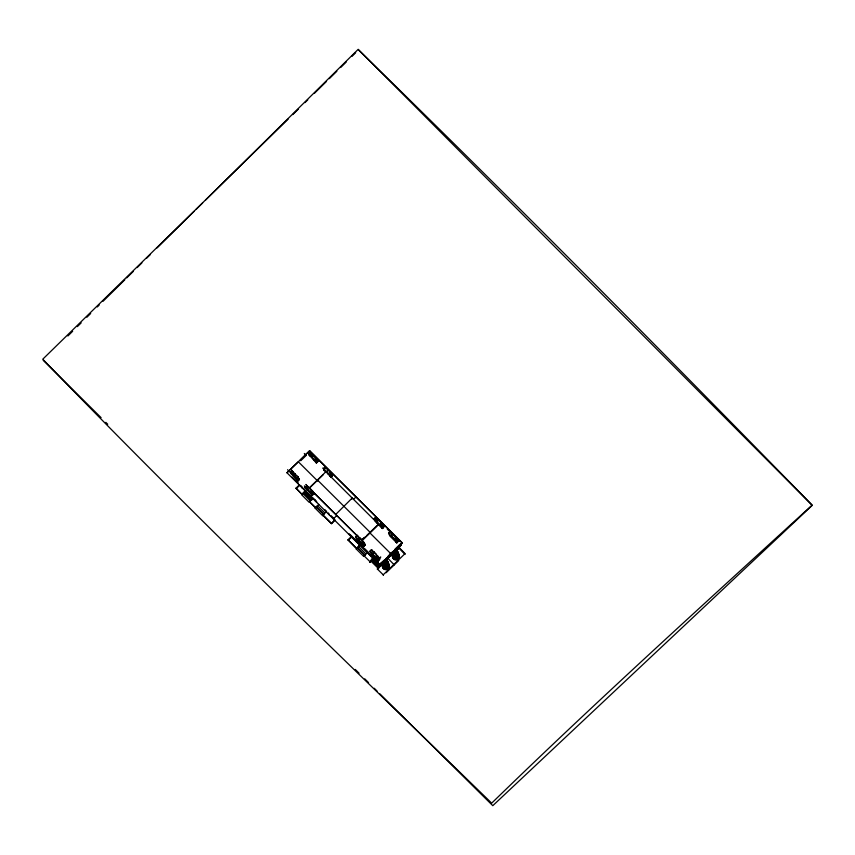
<?xml version="1.0" encoding="UTF-8"?>
<svg xmlns="http://www.w3.org/2000/svg" width="855" height="855" viewBox="0 0 855 855"><rect width="100%" height="100%" fill="white"/><g stroke="black" fill="none" stroke-linecap="round" stroke-linejoin="round"><path stroke-width="1.28" d="M397.148 554.115L397.062 551.24M396.987 554.232L396.293 555.034M305.021 487.5L312.321 495.451L313.871 493.944L313.336 493.036M323.596 469.459L324.163 470.41M395.694 555.408L393.418 555.664L391.9 554.51M67.908 335.983L72.643 331.291M77.388 326.61L81.182 322.869M86.879 317.248L90.673 313.496M97.31 306.945L99.212 305.064M103.006 301.323L124.83 279.777M126.722 277.896L133.369 271.345M137.163 267.594L141.909 262.913M146.643 258.231L150.448 254.48M157.085 247.918L194.085 211.388M195.987 209.518L202.624 202.956M205.467 200.145L358.213 49.323L812.25 505.38L492.79 805.677L379.93 693.875M298.416 109.077L292.805 114.591M304.979 102.632L307.789 99.864M314.341 93.409L326.514 81.428M329.335 78.649L336.859 71.243M340.621 67.545L346.264 61.988M351.907 56.441L355.669 52.732M288.124 119.166L42.75 359.218C188.923 510.681 340.76 656.469 491.689 803.144C596.192 701.378 704.552 603.587 812.122 505.07C662.401 351.897 512.049 199.3 358.491 49.964M286.959 472.762L309.628 450.735L402.406 543.043L379.727 565.07L286.959 472.762L298.299 461.753L317.697 481.034M300.276 460.129L309.628 450.735M300.725 460.749L306.111 455.512M309.05 454.646C310.023 457.051 308.687 451.686 311.199 453.973C310.28 451.803 308.249 455.266 310.333 456.036M292.773 471.885C290.465 477.838 291.138 468.401 293.308 472.569M292.41 471.607C288.498 475.669 294.035 472.494 291.993 470.72M290.86 473.104L290.433 472.612L291.117 473.446L292.709 471.778M311.028 456.089C308.719 455.886 313.229 454.262 310.034 452.081C311.006 453.3 312.609 455.491 310.557 453.065M297.027 475.968L298.395 477.24L296.845 478.747L293.66 475.284L295.242 473.777M312.77 454.678L313.828 455.619L312.267 457.243M296.61 478.18L298.149 476.684M316.724 458.643L315.42 460.706L316.478 458.419M297.871 481.098C296.493 480.093 299.207 477.379 299.421 479.602L297.871 481.098L290.55 473.093L291.074 473.51M316.446 463.068C315.057 462.053 317.782 459.338 317.996 461.561L316.446 463.068L308.858 454.668M296.813 479.302C299.496 482.017 298.256 476.566 298.395 477.24M315.377 460.76C315.217 463.453 318.53 459.926 316.97 459.21M297.519 480.382L299.068 478.875M316.094 462.341L317.643 460.845M299.154 479.046L297.7 480.692L299.25 479.195M317.729 461.005L316.265 462.651L317.814 461.155M295.99 488.152L302.2 494.628L295.99 488.152L299.581 484.667M296.215 488.686L299.816 485.191M326.834 471.928L322.934 467.942L324.75 470.368L323.5 469L325.007 467.418L325.723 468.091M323.682 469.459C323.628 469.47 323.96 469.972 325.157 467.578M323.692 469.235L325.082 467.503M308.26 489.968L304.359 485.982L306.186 488.408L305.374 487.542L306.924 486.035L306.507 485.533M305.107 487.5C303.91 487.949 308.238 487.329 306.56 485.351M305.449 487.703L307.159 486.121L306.582 485.608M305.705 487.906L307.159 486.121M305.791 488.002C307.757 485.362 307.928 486.677 308.452 486.976M301.965 494.094L305.47 490.695L312.823 498.038L309.136 502.28L301.762 494.885L305.491 490.759M378.754 524.5L325.862 471.778L309.168 488.002L361.943 540.446L378.647 524.233L362.06 540.713M310.205 487.361L323.19 474.749M308.644 487.072L309.692 488.013L308.131 489.626M326.717 471.479L328.256 470.09M312.599 491.027L311.295 493.1L312.599 491.027L309.692 488.013M331.174 472.997L329.87 475.059L331.174 472.997L326.15 468.326M312.321 495.451C310.771 494.147 314.362 493.463 312.855 492.362M330.479 476.577L330.885 477.411L332.435 475.914L331.954 474.953L330.361 476.492L331.954 474.953L331.43 474.322M313.475 493.164L311.968 494.735L313.325 493.004M330.532 476.695L332.039 475.134M312.054 494.906L313.593 493.399M330.671 476.951L332.168 475.359M312.139 495.045L313.689 493.538M330.714 477.005L332.264 475.508M324.761 512.957L317.408 505.647L315.238 508.34L315.623 507.966L309.521 501.906L312.791 497.973M311.53 500.186L312.396 499.341M315.623 507.966L318.712 504.386M335.032 520.193L331.441 523.677L322.976 515.276L326.065 511.696M315.174 508.201L322.591 515.651L322.976 515.276M351.672 498.946L352.249 498.005L335.673 514.486M336.795 515.415L333.386 519.017L333.942 518.483L331.142 515.693M353.35 499.341L356.065 497.001M331.441 523.677L334.797 519.658M355.744 547.831L347.985 539.826L351.587 536.331M348.22 540.36L351.811 536.865M365.042 544.646L363.76 546.569L356.834 539.687L355.562 536.769L357.112 535.262L357.7 535.967M375.409 521.646L374.137 518.729L375.687 517.222L376.264 517.927M374.383 519.295L375.687 517.222M358.662 540.05C358.106 536.587 361.59 538.8 361.366 539.569M377.237 522.01C378.327 517.339 380.732 523.292 382.11 523.741M364.112 537.774L362.082 539.366M362.723 539.452L365.331 536.919M367.073 535.23L376.649 525.932M359.613 540.766C360.447 543.844 363.706 540.339 363.535 541.781M376.831 521.272L379.641 524.521L381.191 523.014M356.674 548.76L359.72 545.062L357.358 547.713L364.775 555.152L363.653 556.445M363.364 542.07C367.094 544.656 358.437 545.747 363.578 541.899M356.289 549.134L357.422 547.841M361.59 543.459L363.322 541.931M361.932 543.759L363.482 542.262M363.664 542.433C365.064 542.658 361.334 543.085 362.349 544.336M381.009 526.178C385.936 523.036 378.37 525.269 381.672 527.011C383.906 526.167 382.826 524.895 381.704 523.912M363.76 542.508L362.573 544.282M380.924 526.295C385.84 523.249 379.438 525.152 381.17 526.295M362.306 544.229L363.984 542.647M380.881 526.199L382.559 524.617M363.097 545.608C366.816 541.333 362.712 547.831 362.819 544.838M381.394 526.808C381.725 529.651 385.413 523.175 381.608 527.45M363.151 545.672L364.775 544.133L363.76 546.569M381.725 527.631C383.115 524.254 385.113 527.674 382.335 528.529L376.275 522.512M363.247 545.768L364.882 544.079L364.38 543.481M381.811 527.727L383.446 526.039L382.944 525.301M363.557 546.238L365 544.464M382.335 528.529L383.574 526.423M382.132 528.208L383.639 526.648M363.664 546.366L365.213 544.859M382.238 528.326L383.788 526.819M364.038 556.071L367.126 552.49M364.775 555.152L365.822 553.751M371.038 552.736L370.001 551.122L371.551 549.615L374.447 552.704M395.523 540.542L394.486 539.623L396.036 538.116L397.981 540.595L396.068 541.856L396.517 542.423L397.97 540.723L398.323 541.375L396.773 542.882L389.848 536L388.576 533.082L390.126 531.575L394.176 535.572M371.551 549.615L370.236 551.646M370.001 551.122L373.111 554.414L372.695 553.655L374.308 552.127L375.826 553.901M388.576 533.082C391.408 535.636 390.115 537.197 392.819 534.119M371.23 559.512L372.107 558.668M370.14 562.141L373.411 558.197L380.764 565.55L377.408 569.302M369.702 562.398L372.566 559.117L379.941 566.512L378.284 568.447M372.759 553.634C374.618 556.819 375.837 556.028 377.985 556.199M392.627 537.079C393.546 539.836 397.767 536.919 396.357 538.372M394.55 539.655L396.378 538.223L394.775 539.943M394.85 540.018L396.496 538.575M395.031 540.146L396.581 538.639M378.594 557.182L376.734 558.539L377.589 559.512L379.139 558.005L377.461 556.156L377.963 556.359M397.169 539.142L395.309 540.499L395.865 541.365M376.799 558.689L378.498 557.075M395.363 540.649L397.073 539.035M375.954 557.738L377.023 558.678L378.209 556.861M395.448 540.531L396.773 538.821M377.536 559.405L379.086 557.898M396.111 541.365L397.383 539.655M397.661 539.858L396.047 541.803L397.981 540.595M377.686 560.121C386.097 550.502 373.849 566.609 379.139 558.005M396.26 542.081L397.97 540.723M379.502 558.988C375.719 561.617 380.208 560.698 379.449 558.828M398.067 540.948L396.773 542.882M378.113 560.709L379.556 559.085M396.688 542.679L398.12 541.055M395.021 549.156L401.316 543.053M388.191 555.985L392.851 551.464M384.408 560.025L379.748 564.001M391.601 553.035L401.487 543.438M402.31 542.84L379.727 565.07M384.718 560.709L399.135 547.296M401.006 545.127L380.785 564.995L401.081 545.276L399.371 545.127M399.969 546.484L381.33 564.589L380.806 563.381M396.175 550.492L398.793 547.937L405.003 554.403M397.18 549.936L399.413 548.087M383.435 575.351L383.211 574.817L404.778 553.869M386.139 572.732L398.719 560.517M372.577 551.86L371.797 550.182M296.803 478.693L296.215 478.415L296.856 479.505M329.816 475.113L329.207 474.717M311.241 493.153L310.643 492.758M383.756 565.476L382.463 564.931M377.472 559.459L377.857 560.132M385.487 565.251L387.433 562.654L386.257 559.608A1.838 1.785 -23.5 0 0 387.133 560.42A1.838 1.785 -23.5 0 0 387.678 561.489L389.292 565.208A1.838 1.785 -23.5 0 0 389.431 566.395A1.838 1.785 -23.5 0 0 389.132 567.56A1.838 1.785 -23.5 0 0 388.459 568.575A1.838 1.785 -23.5 0 0 387.475 569.302A1.838 1.785 -23.5 0 0 386.31 569.654A1.838 1.785 -23.5 0 0 385.092 569.601A1.838 1.785 -23.5 0 0 383.97 569.141A1.838 1.785 -23.5 0 0 383.093 568.329A1.838 1.785 -23.5 0 0 382.559 567.26A1.838 1.785 -23.5 0 0 382.42 566.074M313.774 455.736L316.468 458.43M311.819 490.952L310.782 489.99M380.528 525.472L381.084 526.188M371.017 552.79L371.273 554.04L378.199 560.923M361.334 539.441L362.616 541.055M331.398 473.52L331.099 473.52M315.014 457.82L316.19 458.836L315.153 458.002M314.522 459.766L310.985 455.768L311.327 456.292M394.807 539.868L394.166 538.939M397.041 551.048L396.314 550.267M375.602 556.979L376.82 557.973L375.986 557.684M391.269 535.625L392.83 537.421M358.245 539.238L359.784 540.937M331.045 473.413L331.419 474.311M312.855 492.352L312.182 491.251L312.845 491.593M314.416 459.691L315.174 460.15M396.87 538.853L395.16 540.339L395.619 540.649M378.305 556.894L376.585 558.379L377.044 558.689M375.954 517.809L376.574 518.643M291.245 473.403L289.92 471.618L293.703 475.166M307.276 486.345L307.757 486.923L306.966 486.057M324.109 470.378L325.691 472.249M379.641 524.521L380.657 525.451M361.067 542.551L361.996 543.353M306.806 488.301L307.095 488.579M306.913 486.848L306.924 486.035M377.472 519.69L378.017 520.246M391.996 534.097L392.68 534.824M373.774 552.587L373.25 552.031L373.966 552.715M310.771 453.802L310.408 453.161M375.837 521.144L377.205 522.619L375.922 521.197M390.425 535.583L391.643 536.972L390.511 535.743M357.411 539.27L358.63 540.649L357.454 539.377M395.951 541.29L396.431 542.102M386.652 560.559L386.043 559.929M371.946 553.709L373.069 555.002L371.658 553.484M359.335 538.19L358.747 537.603L359.121 538.019M311.712 453.984L312.299 454.433M360.083 538.981L359.528 538.361M376.67 518.803L376.97 519.455M391.301 533.99L391.152 533.199M374.137 518.729L377.237 522.031M355.562 536.769L358.673 540.061M309.724 450.948L402.406 543.043M309.702 452.017L313.443 455.736M387.294 529.117L389.164 530.976M397.575 539.334L399.445 541.194M304.295 453.481L306.133 455.309M405.067 553.613L398.483 546.89M369.734 531.938L370.407 532.601L317.622 480.157M369.681 532.686L390.981 553.848M390.051 554.179L390.863 554.981M390.297 555.194L390.126 554.339M387.507 557.898L394.219 564.877M313.048 492.01L357.347 536.032M292.496 472.719L295.958 476.16M297.69 477.881L299.421 479.602M312.139 492.224L313.871 493.944M362.712 542.487L365.309 545.062M378.017 557.695L379.748 559.416M287.569 469.726L289.407 471.554M381.811 563.434L388.341 569.858M355.252 539.526L359.966 544.207M364.679 548.899L369.392 553.58M375.056 559.213L377.889 562.024M296.557 481.333L298.416 483.182M350.764 535.198L359.089 543.438M361.986 546.345L368.526 552.854M373.208 557.492L377.953 562.173M292.047 477.069L296.717 481.718M303.269 488.216L306.069 491.005M313.55 498.433L316.35 501.222M324.761 509.58L326.631 511.44M349.064 533.734L376.179 560.666M358.469 546.441L365.887 553.89M303.792 492.576L311.167 499.972M371.733 560.089L379.118 567.485M302.969 493.538L310.344 500.934M316.307 506.908L323.66 514.218M357.358 547.713L364.722 555.023M378.241 568.329L370.963 561.169M316.361 507.047L323.724 514.357L322.591 515.651M309.286 501.372L315.388 507.432M322.752 514.742L331.206 523.153M347.985 539.826L356.45 548.237M363.803 555.547L369.905 561.607M377.237 568.885L383.211 574.817M356.236 549.006L363.589 556.316M43.242 360.34L101.093 417.646M105.828 422.349L107.73 424.23M355.274 669.444L359.068 673.206M364.754 678.838L368.548 682.6M374.234 688.232L377.087 691.054M325.52 468.219L324.847 467.514L325.231 467.952M329.624 474.493L326.845 471.949M291.95 470.581L291.47 470.111L296.813 475.754M291.886 471.308L292.581 472.409M311.049 492.533L308.27 489.99M329.228 474.749L330.265 476.288M310.654 492.79L311.712 494.361M395.63 537.368L394.251 535.754M377.055 555.397L375.602 553.613M305.374 487.542L304.893 486.987L305.577 487.745M376.275 517.938L378.786 520.524L378.391 519.851M357.7 535.978L360.212 538.565L359.827 537.891M292.057 471.447L292.549 471.757M292.838 471.992L293.308 472.559M310.162 455.48L308.484 453.577L310.322 456.025M307.586 486.367L305.908 484.464L306.453 485.223M391.088 533.093L390.126 531.575M325.926 468.059L324.483 466.424L325.627 467.963M396.314 548.803L398.986 554.564A1.838 1.785 -23.5 0 0 399.435 555.664A1.838 1.785 -23.5 0 0 399.477 556.861A1.838 1.785 -23.5 0 0 399.103 558.005A1.838 1.785 -23.5 0 0 398.355 558.967A1.838 1.785 -23.5 0 0 397.319 559.619A1.838 1.785 -23.5 0 0 396.122 559.886A1.838 1.785 -23.5 0 0 394.925 559.747A1.838 1.785 -23.5 0 0 393.845 559.202A1.838 1.785 -23.5 0 0 393.033 558.326L391.355 554.435M386.075 558.368L387.678 561.489A1.838 1.785 -23.5 0 0 387.807 562.676L389.431 566.395M396.218 548.814L399.435 555.664M386.866 560.837L387.358 562.472M386.193 559.48L387.807 562.676A1.838 1.785 -23.5 0 0 387.518 563.84A1.838 1.785 -23.5 0 0 386.845 564.845A1.838 1.785 -23.5 0 0 385.862 565.572A1.838 1.785 -23.5 0 0 384.686 565.935A1.838 1.785 -23.5 0 0 383.468 565.882A1.838 1.785 -23.5 0 0 382.356 565.412A1.838 1.785 -23.5 0 0 381.48 564.61M358.266 537.229L357.112 535.262M395.715 548.867L399.477 556.861M385.391 559.491L389.132 567.56M395.373 549.904L399.103 558.005M384.782 560.41L388.459 568.575M394.689 550.78L398.355 558.967M383.884 561.072L387.475 569.302M397.757 552.758L396.549 549.968A1.838 1.785 -23.5 0 0 397.361 550.844A1.838 1.785 -23.5 0 0 397.821 551.945A1.838 1.785 -23.5 0 0 397.864 553.142A1.838 1.785 -23.5 0 0 397.49 554.286A1.838 1.785 -23.5 0 0 396.731 555.237A1.838 1.785 -23.5 0 0 395.705 555.889A1.838 1.785 -23.5 0 0 394.508 556.167A1.838 1.785 -23.5 0 0 393.3 556.017A1.838 1.785 -23.5 0 0 392.221 555.483A1.838 1.785 -23.5 0 0 391.408 554.606M393.738 551.379L397.319 559.619M396.122 559.886L392.659 551.625M394.925 559.747L391.985 552.629M391.718 554.168L393.845 559.202M390.436 553.313L390.703 553.912M387.133 560.42L388.758 564.14A1.838 1.785 -23.5 0 0 389.292 565.208M386.31 569.654L383.286 562.526M385.092 569.601L382.142 562.483M382.356 565.412L383.97 569.141M381.341 564.471L383.093 568.329M369.82 554.019L370.632 555.878A1.838 1.785 -23.5 0 1 371.754 556.338M368.943 553.206L369.755 555.066A1.838 1.785 -23.5 0 1 370.632 555.878M356.503 540.788L357.315 542.647A1.838 1.785 -23.5 0 1 358.427 543.107M355.627 539.975L356.428 541.835A1.838 1.785 -23.5 0 1 357.315 542.647M328.448 512.968L329.261 514.828A1.838 1.785 -23.5 0 0 328.448 513.962M311.947 498.882L304.669 491.721M301.783 486.474L302.595 488.344A1.838 1.785 -23.5 0 0 301.783 487.468L300.971 485.608M374.597 552.747L374.244 552.159M391.398 553.238L392.221 555.483M316.788 501.938A1.838 1.785 -23.5 0 0 315.944 501.596A1.838 1.785 -23.5 0 0 315.121 500.72M314.854 499.865A1.838 1.785 -23.5 0 1 315.078 500.421M392.883 555.194A1.838 1.785 -23.5 0 1 392.531 556.028A1.838 1.785 -23.5 0 1 392.573 557.225A1.838 1.785 -23.5 0 1 393.033 558.326M398.719 554.393A1.838 1.785 -23.5 0 1 398.163 553.687M356.428 541.835A1.838 1.785 -23.5 0 0 355.894 540.766A1.838 1.785 -23.5 0 0 355.872 539.868M388.758 564.14A1.838 1.785 -23.5 0 1 387.871 563.338M369.21 554.008A1.838 1.785 -23.5 0 1 369.755 555.066M314.384 460.097L313.336 459.082L314.405 460.065M330.372 472.943L329.357 471.949L330.393 472.954M328.822 474.45L327.807 473.456L328.812 474.365M295.809 478.137L294.761 477.122L295.83 478.105M310.247 492.48L309.2 491.475L310.237 492.405"/></g></svg>
